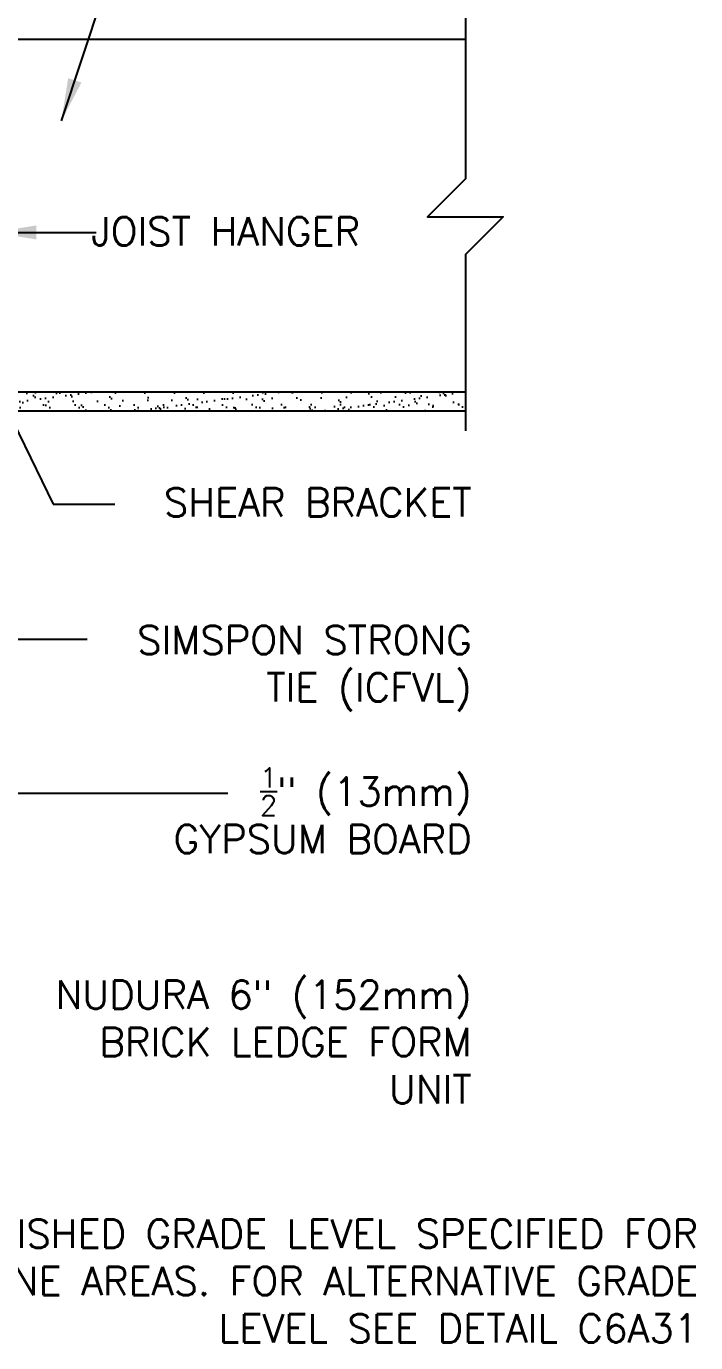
# Model space of a CAD drawing. Header units: inches. Extents: x 26.1 to 78.5, y -14.6 to 56.3.
# Drawn here: x 60.86 to 78.53, y -5.86 to 28.91 of the extents above; entities that cross this region are included whole.
import ezdxf
from ezdxf.enums import TextEntityAlignment as Align

# ---------------------------------------------------------------- set-up
doc = ezdxf.new("R2010")
doc.units = ezdxf.units.IN
doc.header["$LTSCALE"] = 0.5
doc.header["$MEASUREMENT"] = 0
for name, color, linetype in [('HATCH', 12, 'Continuous'), ('line25', 2, 'Continuous'), ('LINE9', 9, 'Continuous'), ('TEXT', 4, 'Continuous')]:
    doc.layers.add(name, color=color, linetype=linetype)
doc.styles.add('DIM', font='romans.shx', dxfattribs={"width": 0.7})
doc.styles.add('ROMANS', font='romans.shx', dxfattribs={"height": 1.125})
doc.dimstyles.new('ext_12', dxfattribs={"dimscale": 12, "dimtxt": 0.09375, "dimasz": 0.09375, "dimexe": 0.09375, "dimexo": 0.0625, "dimgap": 0.0625, "dimtad": 1, "dimdec": 1, "dimzin": 3, "dimdsep": 46, "dimlunit": 4, "dimtxsty": 'DIM', "dimcen": 0.09, "dimdle": 0.09375, "dimclrt": 4, "dimadec": 0, "dimazin": 0, "dimtfac": 1, "dimtdec": 1, "dimtmove": 2, "dimatfit": 3, "dimfxl": 1, "dimfrac": 2, "dimtolj": 1, "dimtzin": 0, "dimarcsym": 0})

msp = doc.modelspace()

# ---------------------------------------------------------------- hatches: boundary and pattern name
at = {"layer": 'HATCH'}
h = msp.add_hatch(dxfattribs=at)
h.set_pattern_fill('AR-SAND', color=256, scale=0.25, style=0)
h.paths.add_polyline_path([(72.452, 18.754), (72.452, 19.254), (59.006, 19.254), (57.381, 19.254), (57.301, 19.254), (57.301, 18.754)])

# ---------------------------------------------------------------- linework, layer by layer
at = {"layer": 'line25'}
for p, q in [((57.301, 28.567), (72.452, 28.567)), ((59.006, 19.254), (72.452, 19.254))]:
    msp.add_line(p, q, dxfattribs=at)
at = {"layer": 'LINE9'}
msp.add_line((57.301, 18.754), (72.452, 18.754), dxfattribs=at)
for points in [[(72.452, 30.004), (72.452, 27.637)], [(72.452, 27.637), (72.452, 24.879), (71.452, 23.879), (73.452, 23.879), (72.452, 22.879), (72.452, 18.225)]]:
    msp.add_lwpolyline(points, dxfattribs=at)

# ---------------------------------------------------------------- texts
at = {"layer": 'TEXT', "style": 'ROMANS'}
msp.add_text(' JOIST HANGER', height=0.75, dxfattribs=at).set_placement((62.056, 23.494), align=Align.MIDDLE_LEFT)
at = {"layer": 'TEXT', "char_height": 0.75, "attachment_point": 6, "style": 'ROMANS'}
for s, insert, width in [('SHEAR BRACKET', (72.622, 16.332), 11.43486), ('SIMSPON STRONG TIE (ICFVL)', (72.622, 11.945), 10.60311), ('\\A1;{\\H0.7x;\\S1/2;}" (13mm) GYPSUM BOARD', (72.622, 8.194), 9.95537), ('NUDURA 6" (152mm) BRICK LEDGE FORM UNIT', (72.622, 2.078), 12.40296), ('\\A1;NOTE: FINISHED GRADE LEVEL SPECIFIED FOR FROST PRONE AREAS. FOR ALTERNATIVE GRADE LEVEL SEE DETAIL C6A31', (78.599, -4.237), 27.2137)]:
    msp.add_mtext(s, dxfattribs=dict(at, insert=insert, width=width))

# ---------------------------------------------------------------- leaders
at = {"layer": 'TEXT'}
for points, override in [([(58.818, 28.504), (61.763, 38.384), (66.181, 38.384)], {"dimtad": 0}), ([(61.781, 26.413), (63.302, 30.975), (64.7, 30.975)], {"dimtad": 0}), ([(59.991, 23.463), (62.7, 23.463)], {"dimgap": 0.0625, "dimtad": 0}), ([(59.037, 21.478), (61.561, 16.289), (63.189, 16.289)], {"dimgap": 0.0625, "dimtad": 0}), ([(55.408, 20.232), (60.492, 12.716), (62.461, 12.716)], {"dimgap": 0.0625, "dimtad": 0}), ([(57.801, 8.654), (66.18, 8.654)], {"dimgap": 0.0625, "dimtad": 0})]:
    msp.add_leader(points, dimstyle='ext_12', override=override, dxfattribs=at)

doc.saveas('drawing.dxf')
